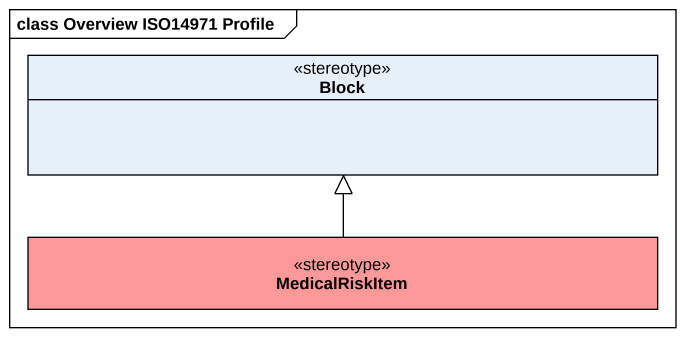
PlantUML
@startuml
mainframe class Overview ISO14971 Profile
hide circle
hide empty members
class Block <<stereotype>>
class MedicalRiskItem <<stereotype>> #FF9999
MedicalRiskItem -up-|> Block
@enduml
